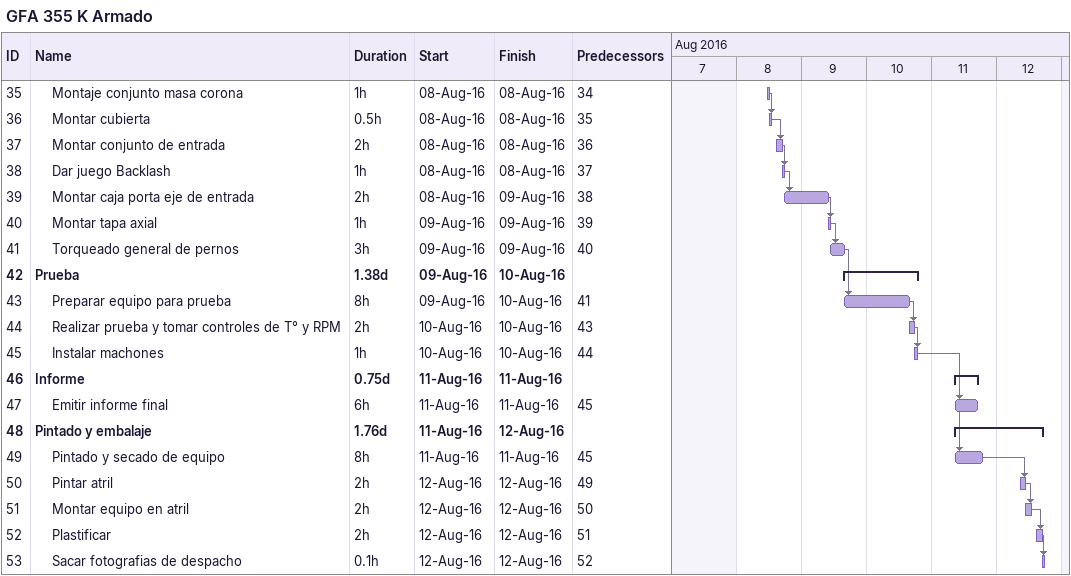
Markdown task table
GFA 355 K Armado

| ID | Level | Task | Duration | Start | Finish | Predecessors |
|---|---|---|---|---|---|---|
| 35 | 2 | Montaje conjunto masa corona | 1h | 2016-08-08 | 2016-08-08 | 34 |
| 36 | 2 | Montar cubierta | 0.5h | 2016-08-08 | 2016-08-08 | 35 |
| 37 | 2 | Montar conjunto de entrada | 2h | 2016-08-08 | 2016-08-08 | 36 |
| 38 | 2 | Dar juego Backlash | 1h | 2016-08-08 | 2016-08-08 | 37 |
| 39 | 2 | Montar caja porta eje de entrada | 2h | 2016-08-08 | 2016-08-09 | 38 |
| 40 | 2 | Montar tapa axial | 1h | 2016-08-09 | 2016-08-09 | 39 |
| 41 | 2 | Torqueado general de pernos | 3h | 2016-08-09 | 2016-08-09 | 40 |
| 42 | 1 | **Prueba** | 1.38d | 2016-08-09 | 2016-08-10 |  |
| 43 | 2 | Preparar equipo para prueba | 8h | 2016-08-09 | 2016-08-10 | 41 |
| 44 | 2 | Realizar prueba y tomar controles de T° y RPM | 2h | 2016-08-10 | 2016-08-10 | 43 |
| 45 | 2 | Instalar machones | 1h | 2016-08-10 | 2016-08-10 | 44 |
| 46 | 1 | **Informe** | 0.75d | 2016-08-11 | 2016-08-11 |  |
| 47 | 2 | Emitir informe final | 6h | 2016-08-11 | 2016-08-11 | 45 |
| 48 | 1 | **Pintado y embalaje** | 1.76d | 2016-08-11 | 2016-08-12 |  |
| 49 | 2 | Pintado y secado de equipo | 8h | 2016-08-11 | 2016-08-11 | 45 |
| 50 | 2 | Pintar atril | 2h | 2016-08-12 | 2016-08-12 | 49 |
| 51 | 2 | Montar equipo en atril | 2h | 2016-08-12 | 2016-08-12 | 50 |
| 52 | 2 | Plastificar | 2h | 2016-08-12 | 2016-08-12 | 51 |
| 53 | 2 | Sacar fotografias de despacho | 0.1h | 2016-08-12 | 2016-08-12 | 52 |
